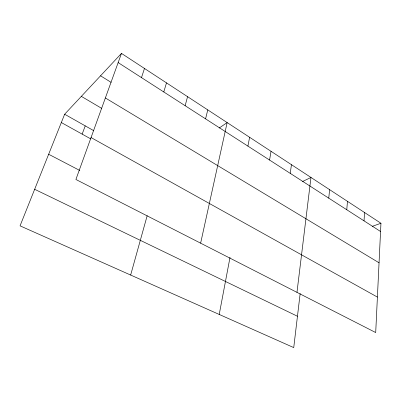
<?xml version="1.0" encoding="UTF-8"?>
<svg xmlns="http://www.w3.org/2000/svg" width="401" height="401" viewBox="0 0 401 401"><rect width="100%" height="100%" fill="white"/><g stroke="black" fill="none" stroke-linecap="round" stroke-linejoin="round"><path stroke-width="0.6" d="M380.95 223.257L375.702 332.554L75.904 179.483L121.473 53.408L380.95 223.257L372.273 226.349M364.023 220.851L364.559 212.53M346.77 209.748L347.466 201.342M328.755 198.149L329.617 189.658M300.159 293.547L293.738 347.592L20.05 225.848L64.646 114.24L121.473 53.408M296.971 292.354L310.97 177.448L302.585 181.503M290.214 173.342L291.462 164.681M269.567 160.054L271.031 151.307M219.222 314.444L230.019 257.362M247.918 146.119L249.617 137.287M200.63 243.166L227.146 122.581L219.152 128.054M205.578 118.866L207.768 109.899M185.132 105.704L187.573 96.676M130.651 275.046L147.182 215.673M163.783 91.964L166.495 82.877M141.483 77.609L144.485 68.471M82.16 134.119L85.228 125.874M34.656 189.292L297.462 316.259M48.656 154.255L79.809 170.48M61.328 122.546L90.832 138.941M91.057 137.558L377.406 297.086M64.646 114.24L93.804 130.716M81.348 96.36L101.623 108.33M105.373 97.959L379.05 262.79M100.551 75.804L111.107 82.355M118.155 62.591L380.554 231.492"/></g></svg>
